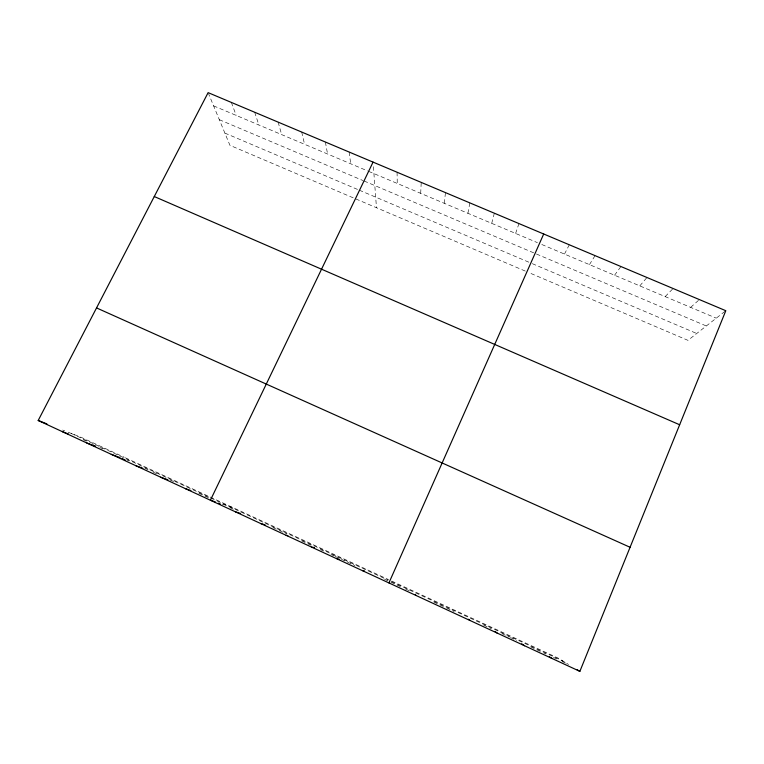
<?xml version="1.0" encoding="UTF-8"?>
<svg xmlns="http://www.w3.org/2000/svg" width="764" height="764" viewBox="0 0 764 764"><rect width="100%" height="100%" fill="white"/><g stroke="black" fill="none" stroke-linecap="round" stroke-linejoin="round"><path stroke-width="0.57" stroke-dasharray="3.82 2.86" d="M420.697 193.34L421.222 182.405M444.256 203.291L445.479 192.623M467.921 213.29L469.85 202.89M491.71 223.336L494.346 213.204M515.604 233.431L518.966 223.575M564.472 254.078L569.314 244.786M589.455 264.63L595.061 255.634M614.562 275.231L620.941 266.541M639.802 285.889L646.955 277.494M665.158 296.604L673.103 288.515M690.646 307.367L699.385 299.583M724.931 311.387L687.972 340.343L528.554 272.471M222.305 504.144L233.498 507.821M62.6 430.046L64.825 430.915M68.082 432.195L81.261 437.361L124.265 457.264M213.605 105.871L367.579 170.907M368.64 171.356L537.436 242.656M541.781 244.49L716.26 318.187M219.325 119.69L363.015 180.552M364.094 181.011L534.303 253.104M536.452 254.02L706.328 325.97M224.874 133.089L358.221 189.72M359.309 190.179L529.099 262.291M532.298 263.656L696.73 333.486M525.298 271.086L229.945 145.341L208.543 93.647M125.353 457.77L388.58 579.609M391.722 581.06L557.968 658.014L565.732 662.741M71.3 433.455L125.162 458.39M126.222 458.877L209.766 497.555M210.854 498.052L388.122 580.124M391.311 581.595L563.011 661.08M83.18 439.73L86.303 441.181M99.845 447.446L102.968 448.888M127.025 460.023L129.116 460.998M144.883 468.294L148.035 469.755M153.297 472.2L156.467 473.661M170.2 480.021L175.481 482.466M198.841 493.277L210.577 498.711M229.811 507.621L235.169 510.104M272.834 527.542L278.239 530.044M279.328 530.55L286.901 534.055M301.723 540.912L306.918 543.328M307.959 543.806L311.082 545.248M320.46 549.593L323.602 551.045M330.917 554.435L334.049 555.886M335.1 556.373L340.324 558.79M341.374 559.277L355.031 565.599M384.54 579.265L387.701 580.726M390.862 582.187L400.288 586.561M405.531 588.987L409.724 590.925M433.914 602.127L445.527 607.504M446.587 607.991L453.988 611.42M483.717 625.181L491.166 628.629M501.862 633.585L509.34 637.052M510.409 637.548L516.827 640.519M530.799 646.984L542.621 652.456M543.701 652.962L545.868 653.965M553.432 657.46L556.669 658.96M562.075 661.462L567.471 663.964M566.678 663.314L568.55 664.47M231.349 102.414L236.191 115.402M254.679 112.241L258.872 124.99M278.125 122.125L281.668 134.617M301.694 132.048L304.569 144.291M325.368 142.018L327.575 154.013M349.158 152.046L350.695 163.773M373.405 166.705L376.471 207.722M397.079 172.234L397.251 183.436"/><path stroke-width="1.15" d="M579.866 671.365L725.8 310.709L208.123 92.635L38.2 420.477L579.866 671.365L577.097 669.675M543.701 233.994L388.924 582.922L389.363 582.33M373.061 162.111L210.396 500.239L215.257 501.833M363.015 570.928L364.256 570.698M337.249 558.99L339.273 559.133M311.616 547.119L314.415 547.616M286.108 535.306L287.894 535.736M260.744 523.55L265.079 524.772M235.503 511.861L240.593 513.437M185.413 488.664L190.895 490.555M160.564 477.156L167.879 479.763M135.839 465.706L142.878 468.275M111.238 454.313L120.005 457.588M86.771 442.977L95.185 446.186M62.428 431.698L68.531 434.057M38.2 420.477L46.9 423.886M154.271 196.539L679.654 424.765M96.541 307.921L630.08 547.282M93.017 445.087L95.166 446.09M122.078 458.553L125.191 459.995M218.351 503.132L220.471 504.116M549.335 656.744L552.143 658.53M521.716 643.823L524.562 645.752M494.938 631.427L497.144 633.05M468.485 619.241L469.87 620.416M415.368 594.373L415.759 595.357"/></g></svg>
